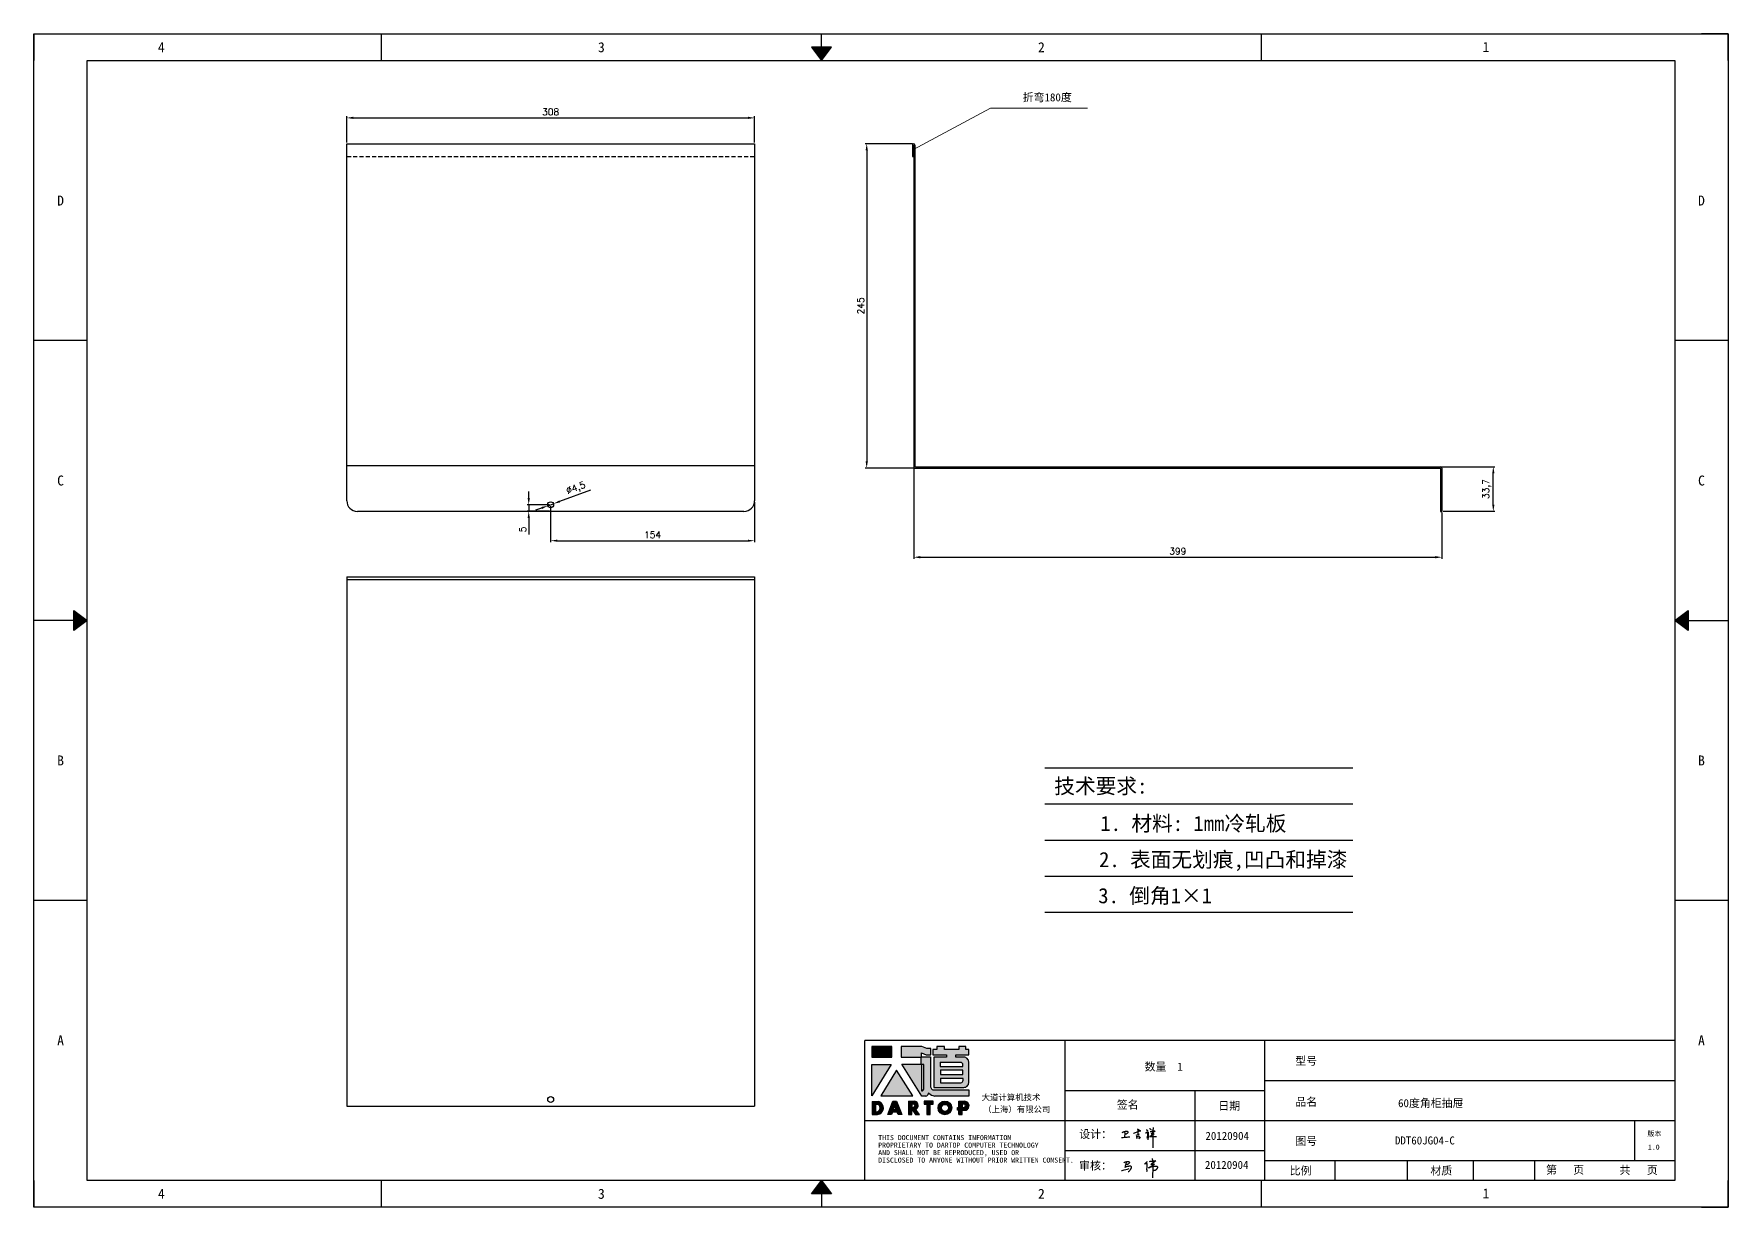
# Model space of a CAD drawing. Header units: millimetres. Extents: x -43476 to -13830, y -16942 to 55335.
# Drawn here: x -23505 to -22226, y 33337 to 34223 of the extents above; entities that cross this region are included whole.
import ezdxf
from ezdxf.enums import TextEntityAlignment as Align

# ---------------------------------------------------------------- set-up
doc = ezdxf.new("R2010")
doc.units = ezdxf.units.MM
doc.linetypes.add('DOT', pattern=[0.25, 0, -0.25])
doc.linetypes.add('HIDDEN2', pattern=[4.7625, 3.175, -1.5875])
for name, color, linetype in [('4', 7, 'Continuous'), ('hidden', 3, 'HIDDEN2'), ('print', 30, 'Continuous')]:
    doc.layers.add(name, color=color, linetype=linetype)
doc.layers.add('dim', color=2, linetype='Continuous', lineweight=9)
doc.styles.add('Dartop', font='')
doc.styles.add('HZ', font='')
doc.styles.add('hzHT', font='simhei.ttf')
doc.styles.get("Standard").update_dxf_attribs({"font": 'txt', "bigfont": 'gbcbig.shx'})
doc.styles.get('Dartop').set_extended_font_data('FangSong_GB2312')
doc.styles.get('HZ').set_extended_font_data('SimSun')
doc.dimstyles.new('small', dxfattribs={"dimtxt": 5, "dimasz": 5, "dimexe": 1.25, "dimexo": 1, "dimgap": 2, "dimtad": 1, "dimtxsty": 'Standard', "dimcen": 2.5, "dimadec": 0, "dimazin": 0, "dimtfac": 1, "dimtmove": 0, "dimatfit": 3, "dimfxl": 0, "dimarcsym": 0})

# ---------------------------------------------------------------- blocks, each defined once
blk = doc.blocks.new('*U5')
at = {"color": 254, "linetype": 'Continuous', "extrusion": (0, 0, -1)}
for points in [[(-17, 0.333), (-16.812, 0.25), (-17, 0.5)], [(-17, 0.333), (-17.188, 0.25), (-16.812, 0.25)], [(-17, 0.333), (-17, 0.5), (-17.188, 0.25)]]:
    blk.add_solid(points, dxfattribs=at)
blk = doc.blocks.new('*U4')
at = {"color": 254, "linetype": 'Continuous', "extrusion": (0, 0, -1)}
for points in [[(-33.167, 11), (-33, 11), (-33.25, 11.188)], [(-33.167, 11), (-33.25, 11.188), (-33.25, 10.812)], [(-33.167, 11), (-33.25, 10.812), (-33, 11)]]:
    blk.add_solid(points, dxfattribs=at)
blk = doc.blocks.new('*U6')
at = {"color": 254, "linetype": 'Continuous'}
for points in [[(17, 21.667), (17.188, 21.75), (16.812, 21.75)], [(17, 21.667), (16.812, 21.75), (17, 21.5)], [(17, 21.667), (17, 21.5), (17.188, 21.75)]]:
    blk.add_solid(points, dxfattribs=at)
blk = doc.blocks.new('*U3')
at = {"color": 254, "linetype": 'Continuous', "extrusion": (0, 0, -1)}
for points in [[(-0.833, 11), (-0.75, 10.812), (-0.75, 11.188)], [(-0.833, 11), (-0.75, 11.188), (-1, 11)], [(-0.833, 11), (-1, 11), (-0.75, 10.812)]]:
    blk.add_solid(points, dxfattribs=at)
blk = doc.blocks.new('dadao')
for p, q in [((48, 19.2), (44.9, 10.4)), ((44.9, 10.4), (51.2, 10.4)), ((51.2, 10.4), (48, 19.2))]:
    blk.add_line(p, q)
for points in [[(41.8, 121.6), (41.8, 143.7), (-0.4, 143.7), (-0.4, 121.6), (41.8, 121.6)], [(104.8, 122), (104.8, 130.3), (114.1, 126.3), (124.2, 126.3), (124.2, 139.6), (115.9, 139.6), (105.1, 143.9), (61.5, 143.9)], [(61.7, 144), (61.7, 121.3), (103.9, 121.3)], [(113.4, 38.7), (105.1, 38.7), (63, 106.5), (103.9, 106.5), (103.9, 120.9), (103.9, 121.3)], [(109.7, 53.6), (109.7, 106.2), (104.3, 106.2), (104.3, 50.4), (106.6, 50.4)], [(144.6, 94.4), (144.6, 84.8), (192, 84.8), (192, 94.1), (144.9, 94.1)], [(120.2, 45), (119.5, 45), (119.5, 44.6)], [(0, 28), (0, 0), (11.8, 0)], [(0.1, 28), (14, 28)], [(7.1, 21.8), (7.1, 6.1), (12, 6.1)], [(7.1, 21.8), (11.4, 21.8)], [(76.8, 28.2), (76.8, 0), (84.1, 0), (84.1, 11.1), (91.6, -0.1), (100.3, -0.1), (91.7, 11.1)], [(76.8, 28.2), (90.6, 28.2)], [(84, 22.7), (84, 15.3), (87.2, 15.3)], [(84, 22.7), (87.3, 22.7)], [(183.7, 0), (183.7, 9.6), (180.6, 9.6), (180.6, 14.9), (183.8, 14.9), (183.8, 28.1), (196.1, 28.1), (196.5, 28.1)], [(183.7, 0), (190.9, 0), (190.9, 9.6), (198.8, 9.6)], [(194.9, 22.3), (190.8, 22.3), (190.8, 15), (194.4, 15)]]:
    blk.add_lwpolyline(points)
blk.add_lwpolyline([(137.1, 144.2), (137.1, 137.9), (128.3, 137.9), (128.3, 126.5), (157.3, 126.5), (157.3, 121.5), (130.3, 121.5), (130.3, 57.5), (194.4, 57.5, 0.414214), (204.4, 67.5), (204.4, 111.3, 0.414214), (194.4, 121.3), (177.5, 121.3), (177.5, 126.3), (204.7, 126.3), (204.7, 137.7), (198.2, 137.7), (198.2, 143.9), (183.3, 143.9), (183.3, 138), (153, 138), (153, 144.2), (137.1, 144.2)], format="xyb", close=True)
for points in [[(104.8, 122), (123.4, 122), (123.4, 60, 0.414214), (131.4, 52), (204.8, 52), (204.8, 39.1), (131.7, 39.1)], [(144.3, 110.8), (144.3, 101.8), (192.3, 101.8), (192.3, 105.5, 0.414214), (187.3, 110.5), (144.3, 110.5)], [(144.6, 77), (144.6, 67.5), (187.6, 67.5, 0.414214), (192.6, 72.5), (192.6, 76.4), (144.6, 76.4)]]:
    blk.add_lwpolyline(points, format="xyb")
for points in [[(-0.3, 106.2), (40.4, 106.2), (-0.3, 39.7), (-0.3, 106.2)], [(51.7, 94.1), (18.4, 39.3), (86.2, 39.3)], [(43.8, 28.2), (51.8, 28.2), (62.6, -0.1), (55, -0.1), (53.2, 5), (42.9, 5), (41.1, 0), (33.6, 0)], [(110, 28.1), (110, 21.9), (116, 21.9), (116, -0.1), (123.2, -0.1), (123.2, 22), (129.2, 22), (129.2, 28.1), (110, 28.1)]]:
    blk.add_lwpolyline(points, close=True)
for radius in [14.5, 7.44]:
    blk.add_circle((154.2, 14.2), radius)
for centre, radius, start, end in [((99.2, 60.7), 12.6, 305.6399, 325.969), ((111.6, 46.7), 8.19, 282.9811, 347.6627), ((136, 61.7), 22.9, 226.7358, 259.3209), ((8.5, 13.9), 8.49, 294.2143, 69.7177), ((9.6, 14.2), 14.4, 278.6604, 72.3203), ((86.4, 19), 3.8, 282.527, 76.7196), ((88.6, 19.4), 8.95, 290.6073, 77.2124), ((193.7, 18.7), 3.8, 280.9891, 72.5513), ((195.7, 18.6), 9.51, 288.8959, 85.2442)]:
    blk.add_arc(centre, radius, start, end)
blk = doc.blocks.new('h')
for p, q in [((20768.1, -2360.9), (20773, -2359.1)), ((20769.5, -2366.9), (20769.8, -2370.6)), ((20769.8, -2370.6), (20770.9, -2378)), ((20770.9, -2378), (20771.5, -2370.6)), ((20772.4, -2369.3), (20774.9, -2367.8)), ((20773, -2359.1), (20784.1, -2355.2)), ((20773.3, -2331.8), (20775.3, -2338.7)), ((20789.1, -2340.9), (20773.5, -2331.9)), ((20775.3, -2338.7), (20775.6, -2351.2)), ((20775.6, -2351.2), (20775.5, -2357.3)), ((20782.2, -2369.2), (20780, -2377.1)), ((20780, -2377.1), (20788.3, -2371.3)), ((20780.1, -2366.4), (20780.8, -2366.4)), ((20781.9, -2367.4), (20782.2, -2369.2)), ((20845.7, -2343.5), (20848.4, -2353)), ((20848.9, -2370.3), (20847.9, -2424)), ((20848.4, -2353), (20848.9, -2370.3))]:
    blk.add_line(p, q)
for points in [[(20696.6, -2372.4, 0.002073), (20710.6, -2371.9, 0.016137), (20719.6, -2371.3, 0.008314), (20736.9, -2369.3)], [(20699.1, -2348.2, -0.029745), (20704.6, -2345.4, -0.046842), (20708.4, -2344.2, -0.00919), (20714.3, -2343, -0.018517), (20717.2, -2342.5, -0.037841), (20720.3, -2342.4, -0.039541), (20723.2, -2342.8, -0.149785), (20726, -2344.3, -0.204935), (20726.9, -2346.6, -0.074872), (20726.5, -2348.3, -0.061615), (20725.6, -2350.3, -0.034204), (20723.8, -2352.6, -0.045776), (20722.3, -2354.1, -0.054985), (20720.4, -2355.3, -0.036348), (20717.3, -2356.5, -0.067752), (20715.7, -2356.8, -0.043553), (20713.2, -2356.7)], [(20755, -2351.9, -0.024077), (20759.9, -2350.1, -0.013147), (20768.7, -2346.5, -0.00522), (20775.4, -2344.1, -0.018517), (20777.3, -2343.4, -0.008274), (20786.3, -2341, -0.039541), (20788.3, -2340.8, -0.079216), (20789.4, -2341, -0.204935)], [(20813.5, -2350.1, 0.007348), (20815.9, -2348.7, 0.008421), (20818, -2347.3, 0.009459), (20819.7, -2346.2, -0.016325), (20820.7, -2345.5, -0.173771), (20821.8, -2345.3, -0.085159), (20823.9, -2346, -0.125883), (20826, -2347.9, -0.160659), (20826.6, -2350.1, -0.010447), (20826.5, -2352.3, -0.008247), (20826.2, -2355.1, -0.002698), (20825.3, -2374, 0.001562), (20823.9, -2383.7, 0.016137)], [(20816.8, -2335, -0.053561), (20819.6, -2336.1, -0.075272), (20821.3, -2337.3, -0.005295), (20822.5, -2338.5, -0.009337), (20823.1, -2339.1, -0.026146), (20823.7, -2339.8, -0.016644), (20824.5, -2340.9)], [(20832.1, -2329.2, -0.053561), (20834.9, -2330.3, -0.075272), (20836.7, -2331.5, -0.005295), (20837.8, -2332.6, -0.009337), (20838.5, -2333.3, -0.026146), (20839, -2334, -0.016644), (20839.8, -2335.1)], [(20836, -2343.7, -0.02797), (20842.1, -2342.6, -0.048868), (20845.6, -2342.2, -0.00919), (20851.1, -2341.4, -0.018517), (20853.9, -2341.1, -0.037841), (20856.7, -2341.2, -0.039541), (20859.4, -2341.6, -0.018282), (20840.6, -2354.7, -0.000937)], [(20847.6, -2340.2, 0.021784), (20849.6, -2335.9, 0.028296), (20850.8, -2332.4, 0.008136), (20851.9, -2328.2, 0.028913), (20852.2, -2327, 0.08193), (20852.1, -2325.9, 0.075058), (20851.7, -2324.7, 0.275043)]]:
    blk.add_lwpolyline(points, format="xyb")
for points in [[(20711.3, -2343.5), (20711.3, -2343.5), (20711.5, -2355.8), (20710.7, -2368), (20710.6, -2371.9)], [(20821.5, -2350.6), (20822.4, -2359.2), (20822.2, -2364.9), (20821.7, -2369), (20821.3, -2376.3), (20823.6, -2368.5), (20827.2, -2366.3), (20829.5, -2366.3)], [(20840.6, -2354.7), (20850, -2354.7), (20855, -2354.3), (20845.9, -2361.1), (20840.5, -2364), (20833, -2367.5), (20863.2, -2367.4), (20865.9, -2367.3)]]:
    blk.add_lwpolyline(points)
for centre, radius, start, end in [((20773.7, -2371.2), 2.3, 121.9907, 163.60158), ((20787.5, -2406), 40.3, 100.61827, 108.24823), ((20780.8, -2367.6), 1.15, 9.4675, 90)]:
    blk.add_arc(centre, radius, start, end)
blk = doc.blocks.new('*D121')
at = {"layer": 'Defpoints', "color": 0, "transparency": 16777216}
for p in [(-22961.1, 34159.4), (-23269.1, 34139.9), (-22961.1, 34139.9)]:
    blk.add_point(p, dxfattribs=at)
at = {"layer": 'dim', "color": 0, "lineweight": -2, "transparency": 16777216}
for p, q in [((-23269.1, 34140.9), (-23269.1, 34160.7)), ((-23264.1, 34159.4), (-22966.1, 34159.4)), ((-22961.1, 34140.9), (-22961.1, 34160.7))]:
    blk.add_line(p, q, dxfattribs=at)
at = {"layer": 'dim', "color": 0, "transparency": 16777216}
for points in [[(-23264.1, 34160.3), (-23264.1, 34158.6), (-23269.1, 34159.4)], [(-22966.1, 34160.3), (-22966.1, 34158.6), (-22961.1, 34159.4)]]:
    blk.add_solid(points, dxfattribs=at)
at = {"layer": 'dim', "color": 0, "transparency": 16777216, "insert": (-23115.1, 34163.9), "char_height": 5, "attachment_point": 5}
blk.add_mtext('308', dxfattribs=at)
blk = doc.blocks.new('*D122')
at = {"layer": 'Defpoints', "color": 0, "transparency": 16777216}
for p in [(-22840.9, 34139.9), (-22876.4, 33894.9), (-22839.9, 33894.9)]:
    blk.add_point(p, dxfattribs=at)
at = {"layer": 'dim', "color": 0, "lineweight": -2, "transparency": 16777216}
for p, q in [((-22841.9, 34139.9), (-22877.6, 34139.9)), ((-22876.4, 34134.9), (-22876.4, 33899.9)), ((-22840.9, 33894.9), (-22877.6, 33894.9))]:
    blk.add_line(p, q, dxfattribs=at)
at = {"layer": 'dim', "color": 0, "transparency": 16777216}
for points in [[(-22877.2, 34134.9), (-22875.5, 34134.9), (-22876.4, 34139.9)], [(-22877.2, 33899.9), (-22875.5, 33899.9), (-22876.4, 33894.9)]]:
    blk.add_solid(points, dxfattribs=at)
at = {"layer": 'dim', "color": 0, "transparency": 16777216, "insert": (-22880.9, 34017.4), "char_height": 5, "attachment_point": 5, "rotation": 90}
blk.add_mtext('245', dxfattribs=at)
blk = doc.blocks.new('*D123')
at = {"layer": 'Defpoints', "color": 0, "transparency": 16777216}
for p in [(-22840.9, 33895.9), (-22441.9, 33862.2), (-22441.9, 33827.5)]:
    blk.add_point(p, dxfattribs=at)
at = {"layer": 'dim', "color": 0, "lineweight": -2, "transparency": 16777216}
for p, q in [((-22840.9, 33894.9), (-22840.9, 33826.3)), ((-22441.9, 33861.2), (-22441.9, 33826.3)), ((-22835.9, 33827.5), (-22446.9, 33827.5))]:
    blk.add_line(p, q, dxfattribs=at)
at = {"layer": 'dim', "color": 0, "transparency": 16777216}
for points in [[(-22835.9, 33828.4), (-22835.9, 33826.7), (-22840.9, 33827.5)], [(-22446.9, 33828.4), (-22446.9, 33826.7), (-22441.9, 33827.5)]]:
    blk.add_solid(points, dxfattribs=at)
at = {"layer": 'dim', "color": 0, "transparency": 16777216, "insert": (-22641.4, 33832), "char_height": 5, "attachment_point": 5}
blk.add_mtext('399', dxfattribs=at)
blk = doc.blocks.new('*D124')
at = {"layer": 'Defpoints', "color": 0, "transparency": 16777216}
for p in [(-22442.9, 33895.9), (-22403.1, 33895.9), (-22441.9, 33862.2)]:
    blk.add_point(p, dxfattribs=at)
at = {"layer": 'dim', "color": 0, "lineweight": -2, "transparency": 16777216}
for p, q in [((-22441.9, 33895.9), (-22401.8, 33895.9)), ((-22403.1, 33867.2), (-22403.1, 33890.9)), ((-22440.9, 33862.2), (-22401.8, 33862.2))]:
    blk.add_line(p, q, dxfattribs=at)
at = {"layer": 'dim', "color": 0, "transparency": 16777216}
for points in [[(-22403.9, 33890.9), (-22402.2, 33890.9), (-22403.1, 33895.9)], [(-22403.9, 33867.2), (-22402.2, 33867.2), (-22403.1, 33862.2)]]:
    blk.add_solid(points, dxfattribs=at)
at = {"layer": 'dim', "color": 0, "transparency": 16777216, "insert": (-22408, 33879), "char_height": 5, "attachment_point": 5, "rotation": 90}
blk.add_mtext('33,7', dxfattribs=at)
blk = doc.blocks.new('*D125')
at = {"layer": 'Defpoints', "color": 0, "transparency": 16777216}
for p in [(-23115.1, 33867.2), (-22961.1, 33870.2), (-22961.1, 33840)]:
    blk.add_point(p, dxfattribs=at)
at = {"layer": 'dim', "color": 0, "lineweight": -2, "transparency": 16777216}
for p, q in [((-23115.1, 33866.2), (-23115.1, 33838.8)), ((-22961.1, 33869.2), (-22961.1, 33838.8)), ((-23110.1, 33840), (-22966.1, 33840))]:
    blk.add_line(p, q, dxfattribs=at)
at = {"layer": 'dim', "color": 0, "transparency": 16777216}
for points in [[(-23110.1, 33840.8), (-23110.1, 33839.2), (-23115.1, 33840)], [(-22966.1, 33840.8), (-22966.1, 33839.2), (-22961.1, 33840)]]:
    blk.add_solid(points, dxfattribs=at)
at = {"layer": 'dim', "color": 0, "transparency": 16777216, "insert": (-23038.1, 33844.5), "char_height": 5, "attachment_point": 5}
blk.add_mtext('154', dxfattribs=at)
blk = doc.blocks.new('*D126')
at = {"layer": 'Defpoints', "color": 0, "transparency": 16777216}
for p in [(-23131.7, 33862.2), (-23115.1, 33867.2), (-23115.1, 33862.2)]:
    blk.add_point(p, dxfattribs=at)
at = {"layer": 'dim', "color": 0, "lineweight": -2, "transparency": 16777216}
for p, q in [((-23131.7, 33872.2), (-23131.7, 33877.2)), ((-23116.1, 33867.2), (-23132.9, 33867.2)), ((-23116.1, 33862.2), (-23132.9, 33862.2)), ((-23131.7, 33867.2), (-23131.7, 33862.2)), ((-23131.7, 33857.2), (-23131.7, 33844.8))]:
    blk.add_line(p, q, dxfattribs=at)
at = {"layer": 'dim', "color": 0, "transparency": 16777216}
for points in [[(-23132.5, 33872.2), (-23130.8, 33872.2), (-23131.7, 33867.2)], [(-23132.5, 33857.2), (-23130.8, 33857.2), (-23131.7, 33862.2)]]:
    blk.add_solid(points, dxfattribs=at)
at = {"layer": 'dim', "color": 0, "transparency": 16777216, "insert": (-23136.2, 33848.5), "char_height": 5, "attachment_point": 5, "rotation": 90}
blk.add_mtext('5', dxfattribs=at)
blk = doc.blocks.new('*D127')
at = {"layer": 'Defpoints', "color": 0, "transparency": 16777216}
for p in [(-23117.2, 33866.4), (-23113, 33867.9)]:
    blk.add_point(p, dxfattribs=at)
at = {"layer": 'dim', "color": 0, "lineweight": -2, "transparency": 16777216}
for p, q in [((-23084.9, 33878.2), (-23108.3, 33869.6)), ((-23121.9, 33864.7), (-23126.6, 33863)), ((-23117.2, 33866.4), (-23113, 33867.9))]:
    blk.add_line(p, q, dxfattribs=at)
at = {"layer": 'dim', "color": 0, "transparency": 16777216}
for points in [[(-23122.2, 33865.5), (-23121.6, 33863.9), (-23117.2, 33866.4)], [(-23108.6, 33870.4), (-23108, 33868.9), (-23113, 33867.9)]]:
    blk.add_solid(points, dxfattribs=at)
at = {"layer": 'dim', "color": 0, "transparency": 16777216, "insert": (-23095.9, 33879.4), "char_height": 5, "attachment_point": 5, "rotation": 20.0303}
blk.add_mtext('∅4,5', dxfattribs=at)

msp = doc.modelspace()

# ---------------------------------------------------------------- hatches: boundary and pattern name
for points in [[(-22857.396, 33457.771), (-22872.464, 33457.771), (-22872.464, 33449.899), (-22857.396, 33449.899)], [(-22857.881, 33444.391), (-22872.423, 33444.391), (-22872.423, 33420.648)], [(-22853.85, 33440.082), (-22865.738, 33420.49), (-22841.532, 33420.49)], [(-22826.162, 33416.481), (-22833.041, 33416.481), (-22833.041, 33414.298), (-22830.895, 33414.298), (-22830.895, 33406.434), (-22828.325, 33406.434), (-22828.325, 33414.304), (-22826.162, 33414.304)]]:
    msp.add_hatch(color=0).paths.add_polyline_path(points)
h = msp.add_hatch(color=0)
h.paths.add_polyline_path([(-22834.879, 33452.987), (-22831.554, 33451.55), (-22827.959, 33451.55), (-22827.959, 33456.308), (-22830.925, 33456.308), (-22834.789, 33457.835), (-22850.277, 33457.835), (-22850.277, 33449.787), (-22835.208, 33449.787), (-22835.208, 33449.624), (-22835.208, 33444.481), (-22849.82, 33444.481), (-22834.791, 33420.293), (-22831.814, 33420.293, 0.27937482), (-22829.642, 33422.406), (-22829.642, 33422.517), (-22829.379, 33422.517, 0.14314537), (-22825.282, 33420.432), (-22799.165, 33420.432), (-22799.165, 33425.019), (-22825.393, 33425.019, -0.41421356), (-22828.25, 33427.876), (-22828.25, 33450.041), (-22834.879, 33450.041)])
h.paths.add_polyline_path([(-22835.056, 33444.378), (-22833.141, 33444.378), (-22833.141, 33425.605, -0.08893574), (-22834.251, 33424.463), (-22835.063, 33424.463)], flags=16)
h = msp.add_hatch(color=0)
h.paths.add_polyline_path([(-22799.21, 33455.642), (-22801.534, 33455.642), (-22801.534, 33457.853), (-22806.845, 33457.853), (-22806.845, 33455.753), (-22817.689, 33455.753), (-22817.689, 33457.963), (-22823.368, 33457.963), (-22823.368, 33455.712), (-22826.506, 33455.712), (-22826.506, 33451.637), (-22816.15, 33451.637), (-22816.15, 33449.834), (-22825.8, 33449.834), (-22825.8, 33427.015), (-22802.892, 33427.015, 0.41421356), (-22799.321, 33430.586), (-22799.321, 33446.213, 0.41421356), (-22802.892, 33449.784), (-22808.947, 33449.784), (-22808.947, 33451.553), (-22799.21, 33451.553)])
h.paths.add_polyline_path([(-22805.422, 33445.915, -0.41421356), (-22803.636, 33444.13), (-22803.636, 33442.82), (-22820.787, 33442.82), (-22820.787, 33445.915)], flags=16)
h.paths.add_polyline_path([(-22803.747, 33440.057), (-22803.747, 33436.741), (-22820.676, 33436.741), (-22820.676, 33440.057)], flags=16)
h.paths.add_polyline_path([(-22803.526, 33433.757), (-22803.526, 33432.337, -0.41421356), (-22805.311, 33430.551), (-22820.676, 33430.551), (-22820.676, 33433.757)], flags=16)
h = msp.add_hatch(color=0)
h.paths.add_polyline_path([(-22867.328, 33416.445), (-22872.316, 33416.445), (-22872.316, 33406.464), (-22868.115, 33406.464, 0.79301591)])
h.paths.add_polyline_path([(-22868.041, 33408.649), (-22869.785, 33408.649), (-22869.785, 33414.259), (-22868.233, 33414.259, -0.67136089)], flags=16)
h = msp.add_hatch(color=0)
h.paths.add_polyline_path([(-22853.813, 33416.527), (-22856.66, 33416.527), (-22860.321, 33406.453), (-22857.624, 33406.453), (-22856.99, 33408.238), (-22853.336, 33408.238), (-22852.688, 33406.431), (-22849.969, 33406.431)])
h.paths.add_polyline_path([(-22854.035, 33410.163), (-22856.298, 33410.163), (-22855.187, 33413.328)], flags=16)
h = msp.add_hatch(color=0)
h.paths.add_polyline_path([(-22839.974, 33416.52), (-22844.88, 33416.52), (-22844.88, 33406.447), (-22842.288, 33406.447), (-22842.288, 33410.44), (-22839.623, 33406.411), (-22836.489, 33406.411), (-22839.557, 33410.415, 0.74405494)])
h.paths.add_polyline_path([(-22842.311, 33411.931), (-22842.311, 33414.576), (-22841.152, 33414.576, -0.79680897), (-22841.17, 33411.931)], flags=16)
h = msp.add_hatch(color=0)
h.paths.add_polyline_path([(-22822.423, 33411.52, 1), (-22812.08, 33411.52, 1)])
h.paths.add_polyline_path([(-22814.594, 33411.52, -1), (-22819.908, 33411.52, -1)], flags=16)
h = msp.add_hatch(color=0)
h.paths.add_polyline_path([(-22802.159, 33416.496), (-22802.307, 33416.496), (-22806.681, 33416.496), (-22806.681, 33411.795), (-22807.842, 33411.795), (-22807.842, 33409.887), (-22806.7, 33409.887), (-22806.7, 33406.465), (-22804.147, 33406.465), (-22804.147, 33409.9), (-22801.341, 33409.9, 0.81230381)])
h.paths.add_polyline_path([(-22804.185, 33411.808), (-22804.185, 33414.438), (-22802.731, 33414.438, -0.77821343), (-22802.88, 33411.808)], flags=16)

# ---------------------------------------------------------------- linework, layer by layer
at = {"color": 0, "linetype": 'DOT'}
for p, q in [((-23505.445, 34222.886), (-22245.859, 34222.886)), ((-23505.445, 33356.693), (-23505.445, 34202.742)), ((-22225.714, 34202.742), (-22225.714, 33356.693)), ((-22245.859, 33336.549), (-23505.445, 33336.549))]:
    msp.add_line(p, q, dxfattribs=at)
at = {"color": 0}
for p, q in [((-23505.445, 34222.886), (-23505.445, 34202.742)), ((-23242.988, 34202.742), (-23242.988, 34222.886)), ((-22910.611, 34212.814), (-22910.611, 34222.886)), ((-22578.235, 34202.742), (-22578.235, 34222.886)), ((-22225.714, 34222.886), (-22245.859, 34222.886)), ((-22225.714, 34202.742), (-22225.714, 34222.886)), ((-23465.157, 33356.693), (-23465.157, 34202.742)), ((-23465.157, 34202.742), (-22266.003, 34202.742)), ((-22266.003, 34202.742), (-22266.003, 33356.693)), ((-23465.157, 33991.23), (-23505.445, 33991.23)), ((-22225.714, 33991.23), (-22266.003, 33991.23)), ((-23475.229, 33779.717), (-23505.445, 33779.717)), ((-22255.931, 33779.717), (-22225.714, 33779.717)), ((-23465.157, 33568.205), (-23505.445, 33568.205)), ((-22225.714, 33568.205), (-22266.003, 33568.205)), ((-22266.003, 33462.449), (-22877.877, 33462.449)), ((-22877.877, 33356.693), (-22877.877, 33462.449)), ((-22726.797, 33462.449), (-22726.797, 33356.693)), ((-22575.717, 33356.693), (-22575.717, 33462.449)), ((-22575.717, 33432.233), (-22266.003, 33432.233)), ((-22726.797, 33424.679), (-22575.717, 33424.679)), ((-22628.595, 33424.679), (-22628.595, 33356.693)), ((-22877.877, 33402.017), (-22726.797, 33402.017)), ((-22726.797, 33402.017), (-22266.003, 33402.017)), ((-22296.219, 33371.801), (-22296.219, 33402.017)), ((-22726.797, 33379.355), (-22575.717, 33379.355)), ((-22575.717, 33371.801), (-22266.003, 33371.801)), ((-22522.563, 33356.693), (-22522.563, 33371.801)), ((-22467.785, 33356.693), (-22467.785, 33371.801)), ((-22417.986, 33356.693), (-22417.986, 33371.801)), ((-22371.759, 33356.693), (-22371.759, 33371.801)), ((-23505.445, 33356.693), (-23505.445, 33336.549)), ((-22266.003, 33356.693), (-23465.157, 33356.693)), ((-23242.988, 33336.549), (-23242.988, 33356.693)), ((-22578.235, 33336.549), (-22578.235, 33356.693)), ((-22225.714, 33336.549), (-22225.714, 33356.693)), ((-22910.611, 33346.621), (-22910.611, 33336.549)), ((-22245.859, 33336.549), (-22225.714, 33336.549))]:
    msp.add_line(p, q, dxfattribs=at)
for p, q in [((-23269.086, 34139.865), (-22961.086, 34139.865)), ((-23269.086, 33870.165), (-23269.086, 34139.865)), ((-22961.086, 34139.865), (-22961.086, 33895.865)), ((-22841.903, 34138.865), (-22841.903, 34130.365)), ((-22840.903, 34138.865), (-22840.903, 33895.865)), ((-22839.903, 34138.865), (-22839.903, 33896.365)), ((-22841.903, 34130.365), (-22840.903, 34130.365)), ((-23269.086, 33896.865), (-22961.086, 33896.865)), ((-22961.086, 33896.865), (-22961.086, 33870.165)), ((-22839.903, 33894.865), (-22443.403, 33894.865)), ((-22839.403, 33895.865), (-22442.903, 33895.865)), ((-22442.903, 33894.365), (-22442.903, 33862.165)), ((-22441.903, 33894.865), (-22441.903, 33862.165)), ((-22969.086, 33862.165), (-23261.086, 33862.165)), ((-22442.903, 33862.165), (-22441.903, 33862.165)), ((-23269.086, 33812.809), (-22961.086, 33812.809)), ((-23269.086, 33812.809), (-23269.086, 33412.809)), ((-23269.086, 33810.809), (-22961.086, 33810.809)), ((-22961.086, 33812.809), (-22961.086, 33412.809)), ((-23269.086, 33412.809), (-22961.086, 33412.809)), ((-22661.915, 33367.026), (-22663.399, 33366.223)), ((-22660.846, 33367.597), (-22661.915, 33367.026)), ((-22661.854, 33368.798), (-22659.966, 33368.798)), ((-22658.959, 33368.89), (-22660.846, 33367.597)), ((-22660.778, 33373.278), (-22660.345, 33369.657)), ((-22660.274, 33366.984), (-22660.435, 33358.664)), ((-22660.345, 33369.657), (-22660.274, 33366.984)), ((-22659.966, 33368.798), (-22658.959, 33368.89))]:
    msp.add_line(p, q)
for points in [[(-22910.611, 34202.742), (-22903.057, 34212.814), (-22918.165, 34212.814), (-22910.611, 34202.742)], [(-23465.157, 33779.717), (-23475.229, 33772.163), (-23475.229, 33787.271), (-23465.157, 33779.717)], [(-22266.003, 33779.717), (-22255.931, 33787.271), (-22255.931, 33772.163), (-22266.003, 33779.717)], [(-22910.611, 33356.693), (-22903.057, 33346.621), (-22918.165, 33346.621), (-22910.611, 33356.693)]]:
    msp.add_lwpolyline(points, close=True, dxfattribs=at)
for points in [[(-22682.266, 33370.104, -0.02974503), (-22681.402, 33370.537, -0.04684215), (-22680.817, 33370.725, -0.00919025), (-22679.905, 33370.91, -0.01851715), (-22679.448, 33370.976, -0.03784064), (-22678.975, 33370.991, -0.03954126), (-22678.527, 33370.935, -0.14978519), (-22678.089, 33370.696, -0.20493524), (-22677.954, 33370.349, -0.07487171), (-22678.006, 33370.075, -0.06161465), (-22678.155, 33369.772, -0.0342039), (-22678.425, 33369.416, -0.04577587), (-22678.667, 33369.184, -0.05498501), (-22678.959, 33369.001, -0.03634791), (-22679.444, 33368.808, -0.06775206), (-22679.686, 33368.766, -0.04355337), (-22680.068, 33368.786)], [(-22663.399, 33366.223, -0.02974503), (-22662.052, 33366.898, -0.04684215), (-22661.14, 33367.191, -0.00919025), (-22659.716, 33367.479, -0.01851715), (-22659.003, 33367.582, -0.03784064), (-22658.266, 33367.605, -0.03954126), (-22657.567, 33367.518, -0.14978519), (-22656.883, 33367.145, -0.20493524), (-22656.674, 33366.604, -0.07487171), (-22656.753, 33366.177, -0.06161465), (-22656.986, 33365.705, -0.0342039), (-22657.407, 33365.148, -0.04577587), (-22657.785, 33364.788, -0.05498501), (-22658.241, 33364.501, -0.03634791), (-22658.997, 33364.2, -0.06775206), (-22659.375, 33364.135, -0.04355337), (-22659.971, 33364.166)], [(-22662.78, 33371.025, -0.02797026), (-22661.56, 33371.251, -0.04886788), (-22660.852, 33371.326, -0.00919025), (-22659.74, 33371.491, -0.01851715), (-22659.184, 33371.542, -0.03784064), (-22658.614, 33371.53, -0.03954126), (-22658.076, 33371.434, -0.01828189), (-22661.854, 33368.798, -0.0009369)]]:
    msp.add_lwpolyline(points, format="xyb")
msp.add_lwpolyline([(-22680.362, 33370.822), (-22680.362, 33370.822), (-22680.651, 33369.052), (-22681.126, 33367.387), (-22681.437, 33366.366)])
for centre in [(-23115.086, 33867.165), (-23115.086, 33417.809)]:
    msp.add_circle(centre, 2.25)
for centre, radius, start, end in [((-22840.903, 34138.865), 1, 0, 180), ((-22839.903, 33895.865), 1, 180, 270), ((-22839.403, 33896.365), 0.5, 180, 270), ((-22443.403, 33894.365), 0.5, 0, 90), ((-22442.903, 33894.865), 1, 0, 90), ((-23261.086, 33870.165), 8, 180, 270), ((-22969.086, 33870.165), 8, 270, 0), ((-22684.475, 33367.294), 3.193, 281.076982, 291.212632), ((-22754.676, 33652.245), 296.638, 283.91895, 284.971512), ((-22676.558, 33357.922), 9.752, 113.202449, 120.017497), ((-22678.847, 33363.261), 3.943, 102.47486, 113.202449), ((-22673.134, 33337.439), 30.39, 100.36867, 102.47486), ((-22679.482, 33365.799), 2.515, 283.816254, 294.030509), ((-22677.256, 33359.965), 7.49, 96.125337, 100.36867), ((-22678.945, 33364.555), 1.16, 294.836428, 309.901134), ((-22694.41, 33378.823), 22.192, 316.919563, 320.58866), ((-22677.655, 33363.684), 3.75, 87.457037, 96.125337), ((-22677.641, 33363.998), 3.435, 78.399567, 87.457037), ((-22681.835, 33368.042), 5.643, 324.094808, 331.378357), ((-22677.156, 33366.361), 1.022, 44.324655, 78.399567), ((-22677.455, 33365.828), 0.754, 319.573073, 337.48549), ((-22679.532, 33367.487), 3.388, 324.910666, 333.348429), ((-22677.884, 33366.872), 1.65, 326.76781, 340.871018), ((-22676.83, 33366.679), 0.567, 357.998393, 44.324655), ((-22677.384, 33366.699), 1.122, 340.871018, 357.998393), ((-22673.843, 33382.087), 14.915, 299.265464, 300.9495), ((-22640.053, 33257.063), 115.167, 102.46592, 103.2053), ((-22718.535, 33424.733), 76.257, 313.366132, 315.296084), ((-22424.052, 33328.265), 243.4, 171.410173, 171.768083), ((-22664.902, 33369.027), 0.488, 52.375745, 91.291159), ((-23093.798, 33382.861), 429.463, 357.565664, 358.057278), ((-22665.069, 33369.103), 0.559, 357.196828, 33.705179), ((-22677.646, 33369.926), 13.166, 352.912546, 354.802684), ((-22672.707, 33369.477), 8.207, 354.802684, 357.196828)]:
    msp.add_arc(centre, radius, start, end)
at = {"layer": 'Defpoints'}
for p, q in [((-22741.756, 33668.453), (-22509.237, 33668.453)), ((-22741.756, 33641.153), (-22509.237, 33641.153)), ((-22741.756, 33641.153), (-22509.237, 33641.153)), ((-22741.756, 33613.853), (-22509.237, 33613.853)), ((-22741.756, 33586.553), (-22509.237, 33586.553)), ((-22741.756, 33559.253), (-22509.237, 33559.253))]:
    msp.add_line(p, q, dxfattribs=at)
at = {"layer": 'dim'}
for p, q in [((-22841.415, 34135.372), (-22782.848, 34166.812)), ((-22782.848, 34166.812), (-22709.602, 34166.812))]:
    msp.add_line(p, q, dxfattribs=at)
at = {"layer": 'hidden'}
msp.add_line((-23269.086, 34130.365), (-22961.086, 34130.365), dxfattribs=at)
at = {"layer": 'print'}
msp.add_lwpolyline([(-23505.445, 34222.886), (-22225.714, 34222.886), (-22225.714, 33336.549), (-23505.445, 33336.549)], close=True, dxfattribs=at)

# ---------------------------------------------------------------- block references
at = {"color": 0, "linetype": 'Continuous', "xscale": 40.28805309813855, "yscale": 40.28805309843684, "zscale": 40.28805309843723}
for name, p in [('*U6', (-23595.508, 33336.549)), ('*U3', (-23505.445, 33336.549)), ('*U4', (-23595.508, 33336.549)), ('*U5', (-23595.508, 33336.549))]:
    msp.add_blockref(name, p, dxfattribs=at)
at = {"color": 0}
for name, p, xscale, yscale, zscale in [('dadao', (-22872.316, 33406.464), 0.3570986524328962, 0.3570986524601059, 0.3570986524634209), ('h', (-25890.707, 33756.816), 0.1549482039698633, 0.1549482039698633, 0.1549482039698633)]:
    msp.add_blockref(name, p, dxfattribs=dict(at, xscale=xscale, yscale=yscale, zscale=zscale))

# ---------------------------------------------------------------- texts
for s, height, style, p in [('4', 7.554, 'Dartop', (-23409.176, 34212.814)), ('3', 7.554, 'Dartop', (-23076.8, 34212.814)), ('2', 7.554, 'Dartop', (-22744.423, 34212.814)), ('1', 7.554, 'Dartop', (-22408.603, 34213.054)), ('折弯180度', 6.0432, 'hzHT', (-22740.026, 34174.946)), ('D', 7.554, 'Dartop', (-23485.301, 34096.986)), ('D', 7.554, 'Dartop', (-22245.859, 34096.986)), ('C', 7.554, 'Dartop', (-23485.301, 33885.474)), ('C', 7.554, 'Dartop', (-22245.859, 33885.474)), ('B', 7.554, 'Dartop', (-23485.301, 33673.961)), ('B', 7.554, 'Dartop', (-22245.859, 33673.961)), ('A', 7.554, 'Dartop', (-23485.301, 33462.449)), ('A', 7.554, 'Dartop', (-22245.859, 33462.449)), ('数量  1', 6.0432, 'hzHT', (-22652.069, 33442.64)), ('型号', 6.0432, 'hzHT', (-22544.364, 33447.077)), ('签名', 6.0432, 'hzHT', (-22679.216, 33413.84)), ('日期', 6.0432, 'hzHT', (-22602.535, 33413.096)), ('品名', 6.0432, 'hzHT', (-22544.364, 33416.054)), ('60度角柜抽屉', 6.0432, 'hzHT', (-22450.299, 33415.088)), ('20120904', 6.0432, 'hzHT', (-22604.086, 33390.377)), ('图号', 6.0432, 'hzHT', (-22544.364, 33386.515)), ('DDT60JG04-C', 6.04321, 'hzHT', (-22454.747, 33386.91)), ('版本', 3.777, 'hzHT', (-22281.402, 33391.99)), ('1.0', 3.777, 'Dartop', (-22281.856, 33381.896)), ('20120904', 6.0432, 'hzHT', (-22604.446, 33368.449)), ('比例', 6.0432, 'hzHT', (-22548.577, 33364.09)), ('材质', 6.0432, 'hzHT', (-22442.327, 33364.09)), ('第   页', 6.0432, 'hzHT', (-22348.844, 33364.716)), ('共   页', 6.0432, 'hzHT', (-22293.331, 33364.496)), ('4', 7.554, 'Dartop', (-23409.176, 33346.621)), ('3', 7.554, 'Dartop', (-23076.8, 33346.621)), ('2', 7.554, 'Dartop', (-22744.423, 33346.621)), ('1', 7.554, 'Dartop', (-22408.603, 33346.86))]:
    msp.add_text(s, height=height, dxfattribs=dict(at, style=style)).set_placement(p, align=Align.MIDDLE_CENTER)
at = {"style": 'HZ'}
for s, p in [('技术要求:', (-22699.528, 33654.675)), ('     1. 材料: 1mm冷轧板     ', (-22629.595, 33626.432)), ('2. 表面无划痕,凹凸和掉漆', (-22607.065, 33599.132)), ('3. 倒角1×1         ', (-22623.437, 33571.832))]:
    msp.add_text(s, height=11.466, dxfattribs=at).set_placement(p, align=Align.MIDDLE_CENTER)
at = {"color": 0, "style": 'hzHT'}
for s, height, p in [('THIS DOCUMENT CONTAINS INFORMATION', 3.777, (-22867.68, 33387.174)), ('设计：', 6.0432, (-22715.825, 33388.662)), ('AND SHALL NOT BE REPRODUCED, USED OR', 3.777, (-22867.68, 33375.843)), ('PROPRIETARY TO DARTOP COMPUTER TECHNOLOGY', 3.777, (-22867.68, 33381.508)), ('DISCLOSED TO ANYONE WITHOUT PRIOR WRITTEN CONSENT.', 3.777, (-22867.68, 33370.177)), ('审核：', 6.0432, (-22715.915, 33364.864))]:
    msp.add_text(s, height=height, dxfattribs=at).set_placement(p)
at = {"layer": '4', "color": 0, "style": 'hzHT'}
for s, p in [('大道计算机技术', (-22789.561, 33417.174)), ('（上海）有限公司', (-22788.421, 33408.14))]:
    msp.add_text(s, height=4.5324, dxfattribs=at).set_placement(p)

# ---------------------------------------------------------------- dimensions: what is measured, and where the dimension line sits
at = {"layer": 'dim'}
for base, p1, p2, picture, middle in [((-22961.086, 34159.445), (-23269.086, 34139.865), (-22961.086, 34139.865), '*D121', (-23115.086, 34163.945)), ((-22441.903, 33827.533), (-22840.903, 33895.865), (-22441.903, 33862.165), '*D123', (-22641.403, 33832.033)), ((-22961.086, 33840.005), (-23115.086, 33867.165), (-22961.086, 33870.165), '*D125', (-23038.086, 33844.505))]:
    dim = msp.add_linear_dim(base=base, p1=p1, p2=p2, dimstyle='small', override={"dimpost": '\\X'}, dxfattribs=at)
    dim.commit()
    dim.dimension.update_dxf_attribs({"geometry": picture, "text_midpoint": middle})
for base, p1, p2, picture, middle in [((-22876.373, 33894.865), (-22840.903, 34139.865), (-22839.903, 33894.865), '*D122', (-22880.873, 34017.365)), ((-22403.068, 33895.865), (-22441.903, 33862.165), (-22442.903, 33895.865), '*D124', (-22407.985, 33879.015)), ((-23131.658, 33862.165), (-23115.086, 33867.165), (-23115.086, 33862.165), '*D126', (-23136.158, 33848.498))]:
    dim = msp.add_linear_dim(base=base, p1=p1, p2=p2, angle=90, dimstyle='small', override={"dimpost": '\\X'}, dxfattribs=at)
    dim.commit()
    dim.dimension.update_dxf_attribs({"geometry": picture, "text_midpoint": middle})
dim = msp.add_diameter_dim_2p(p1=(-23117.2, 33866.394), p2=(-23112.972, 33867.936), dimstyle='small', override={"dimpost": '\\X'}, dxfattribs=at)
dim.commit()
dim.dimension.update_dxf_attribs({"geometry": '*D127', "text_midpoint": (-23095.944, 33879.377)})

doc.saveas('drawing.dxf')
